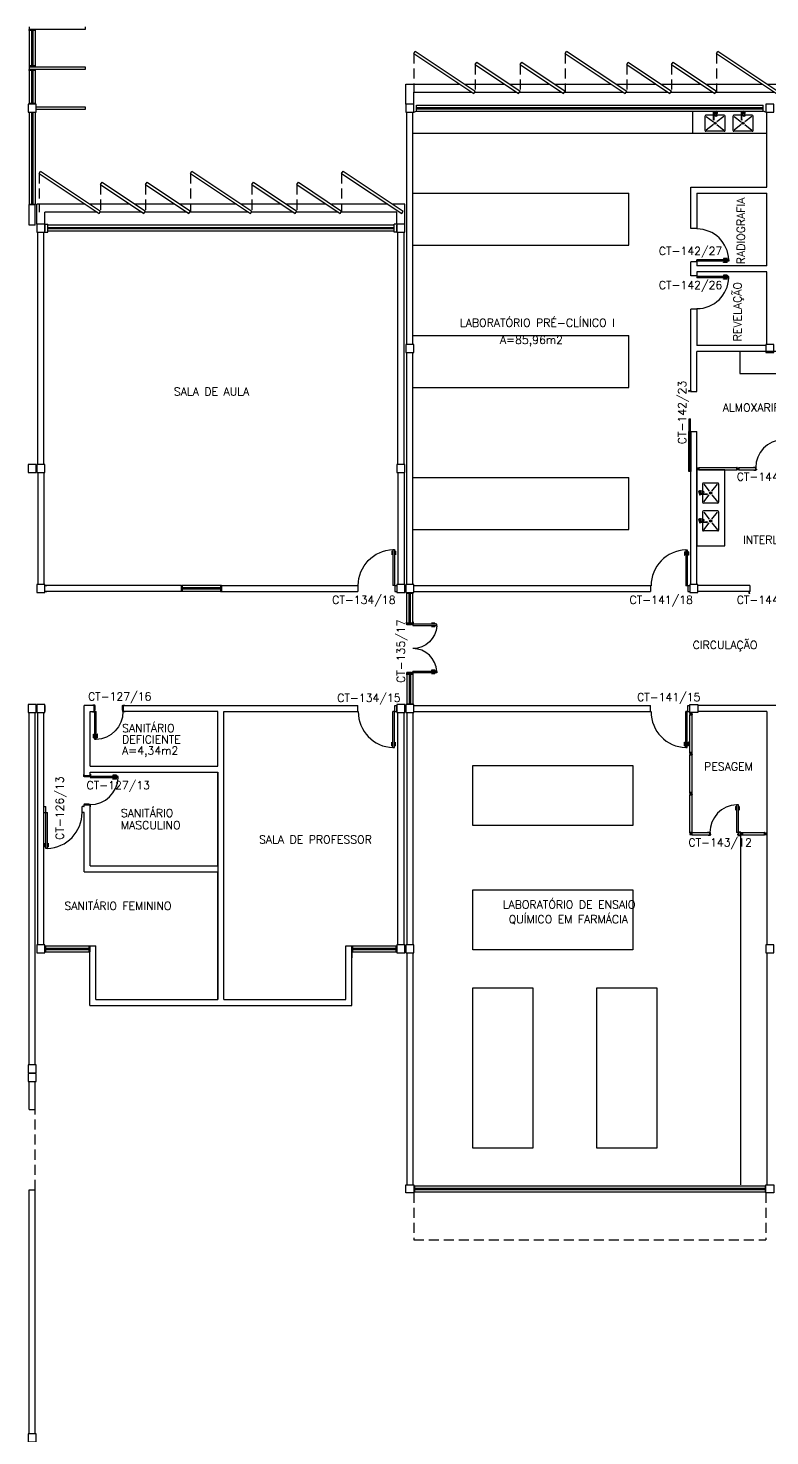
# Model space of a CAD drawing. Header units: millimetres. Extents: x 2069 to 2250, y 1124 to 1284.
# Drawn here: x 2199.87 to 2218.41, y 1218.35 to 1253.52 of the extents above; entities that cross this region are included whole.
import ezdxf

# ---------------------------------------------------------------- set-up
doc = ezdxf.new("R2010")
doc.units = ezdxf.units.MM
doc.linetypes.add('HIDDEN', pattern=[0.375, 0.25, -0.125])
for name, color, linetype in [('3', 3, 'Continuous'), ('ALV', 2, 'Continuous'), ('DIV', 2, 'Continuous'), ('DIV2', 2, 'Continuous'), ('ENDEREÇO', 2, 'Continuous'), ('JAN', 1, 'Continuous'), ('JANELA', 1, 'Continuous'), ('MACANETA', 1, 'Continuous'), ('MARCO', 2, 'Continuous'), ('PAVIMENTO', 1, 'Continuous'), ('PEÇAS', 1, 'Continuous'), ('PILARES', 3, 'Continuous'), ('PORTA', 2, 'Continuous'), ('PROJ', 1, 'HIDDEN'), ('TEXTO', 2, 'Continuous'), ('ÁREA', 2, 'Continuous')]:
    doc.layers.add(name, color=color, linetype=linetype)
doc.styles.add('UNB-100', font='simplex.shx', dxfattribs={"height": 0.2})
doc.styles.add('UNB1-100', font='simplex.shx', dxfattribs={"height": 0.2})

# ---------------------------------------------------------------- blocks, each defined once
blk = doc.blocks.new('PL')
for p, q in [((0.25, 0.25), (0.25, 0.45)), ((0.25, 0.45), (0.45, 0.45)), ((0.45, 0.45), (0.45, 0.25)), ((0.45, 0.25), (0.25, 0.25))]:
    blk.add_line(p, q)
blk = doc.blocks.new('DOOR60')
at = {"layer": 'MACANETA', "color": 1}
for p, q in [((-0.015, -0.465), (-0.01, -0.465)), ((-0.015, -0.555), (-0.015, -0.465)), ((-0.015, -0.555), (0.012, -0.555)), ((-0.01, -0.555), (-0.01, -0.465)), ((-0.01, -0.535), (0.012, -0.535)), ((0.012, -0.563), (0.012, -0.528)), ((0.012, -0.528), (0.015, -0.528)), ((0.012, -0.563), (0.015, -0.563)), ((0.053, -0.528), (0.05, -0.528)), ((0.053, -0.563), (0.05, -0.563)), ((0.053, -0.563), (0.053, -0.528)), ((0.075, -0.535), (0.053, -0.535)), ((0.08, -0.555), (0.053, -0.555)), ((0.08, -0.465), (0.075, -0.465)), ((0.075, -0.555), (0.075, -0.465)), ((0.08, -0.555), (0.08, -0.465))]:
    blk.add_line(p, q, dxfattribs=at)
at = {"layer": 'PORTA'}
for p, q in [((0.015, -0.6), (0.015, 0)), ((0.015, 0), (0.05, 0)), ((0.05, -0.6), (0.05, 0)), ((0.05, -0.6), (0.015, -0.6))]:
    blk.add_line(p, q, dxfattribs=at)
at = {"layer": 'PORTA', "color": 1}
blk.add_arc((0.02, 0), 0.6, 272.866, 0, dxfattribs=at)
blk = doc.blocks.new('BRISEB')
at = {"layer": 'ALV'}
for p, q in [((-0.047, 1.266), (-0.009, 1.324)), ((-0.047, 1.266), (1.452, 0.271)), ((-0.009, 1.324), (1.491, 0.329)), ((3.735, 1.266), (3.774, 1.324)), ((3.735, 1.266), (5.235, 0.271)), ((3.774, 1.324), (5.273, 0.329)), ((7.517, 1.266), (7.556, 1.324)), ((7.517, 1.266), (9.017, 0.271)), ((7.556, 1.324), (9.055, 0.329)), ((1.491, 0.99), (1.53, 1.048)), ((1.491, 0.99), (2.574, 0.271)), ((1.53, 1.048), (2.613, 0.329)), ((2.613, 0.99), (2.652, 1.048)), ((2.613, 0.99), (3.696, 0.271)), ((2.652, 1.048), (3.735, 0.329)), ((5.273, 0.99), (5.312, 1.048)), ((5.273, 0.99), (6.357, 0.271)), ((5.312, 1.048), (6.395, 0.329)), ((6.395, 0.99), (6.434, 1.048)), ((6.395, 0.99), (7.478, 0.271)), ((6.434, 1.048), (7.517, 0.329)), ((1.452, 0.271), (1.491, 0.329)), ((2.574, 0.271), (2.613, 0.329)), ((3.696, 0.271), (3.735, 0.329)), ((5.235, 0.271), (5.273, 0.329)), ((6.357, 0.271), (6.395, 0.329)), ((7.478, 0.271), (7.517, 0.329)), ((9.017, 0.271), (9.055, 0.329))]:
    blk.add_line(p, q, dxfattribs=at)
at = {"layer": 'PAVIMENTO'}
for p, q in [((1.107, 0.5), (-0.1, 0.5)), ((-0.1, 0), (-0.1, 0.5)), ((2.229, 0.5), (1.234, 0.5)), ((3.351, 0.5), (2.356, 0.5)), ((4.889, 0.5), (3.477, 0.5)), ((6.011, 0.5), (5.016, 0.5)), ((7.133, 0.5), (6.138, 0.5)), ((8.671, 0.5), (7.26, 0.5)), ((9.1, 0.5), (8.798, 0.5)), ((9.1, 0), (9.1, 0.5)), ((1.408, 0.3), (0.1, 0.3)), ((0.1, 0), (0.1, 0.3)), ((2.53, 0.3), (1.472, 0.3)), ((3.652, 0.3), (2.594, 0.3)), ((5.191, 0.3), (3.716, 0.3)), ((6.313, 0.3), (5.254, 0.3)), ((7.435, 0.3), (6.376, 0.3)), ((8.9, 0.3), (7.498, 0.3)), ((8.9, 0), (8.9, 0.3))]:
    blk.add_line(p, q, dxfattribs=at)
at = {"layer": 'PROJ', "linetype": 'HIDDEN'}
for p, q in [((-0.047, 1.266), (-0.047, 0.3)), ((3.735, 1.266), (3.735, 0.3)), ((7.517, 1.266), (7.517, 0.3)), ((1.491, 0.99), (1.491, 0.3)), ((2.613, 0.99), (2.613, 0.3)), ((5.273, 0.99), (5.273, 0.3)), ((6.395, 0.99), (6.395, 0.3))]:
    blk.add_line(p, q, dxfattribs=at)
blk = doc.blocks.new('DOOR90')
at = {"layer": 'MACANETA'}
for p, q in [((-0.015, -0.755), (-0.01, -0.755)), ((-0.015, -0.845), (-0.015, -0.755)), ((-0.015, -0.845), (0.012, -0.845)), ((-0.01, -0.845), (-0.01, -0.755)), ((-0.01, -0.825), (0.012, -0.825)), ((0.012, -0.853), (0.012, -0.818)), ((0.012, -0.818), (0.015, -0.818)), ((0.012, -0.853), (0.015, -0.853)), ((0.053, -0.818), (0.05, -0.818)), ((0.053, -0.853), (0.05, -0.853)), ((0.053, -0.853), (0.053, -0.818)), ((0.075, -0.825), (0.053, -0.825)), ((0.08, -0.845), (0.053, -0.845)), ((0.08, -0.755), (0.075, -0.755)), ((0.075, -0.845), (0.075, -0.755)), ((0.08, -0.845), (0.08, -0.755))]:
    blk.add_line(p, q, dxfattribs=at)
at = {"layer": 'PORTA'}
for p, q in [((0.015, -0.89), (0.015, 0.01)), ((0.015, 0.01), (0.05, 0.01)), ((0.05, -0.89), (0.05, 0.01)), ((0.05, -0.89), (0.015, -0.89))]:
    blk.add_line(p, q, dxfattribs=at)
at = {"layer": 'PORTA', "color": 1}
blk.add_arc((0.02, 0.01), 0.9, 271.9102, 0, dxfattribs=at)
blk = doc.blocks.new('DOOR-90')
at = {"color": 1}
blk.add_arc((-0.02, 0), 0.9, 180, 268.0898, dxfattribs=at)
at = {"layer": 'MACANETA', "color": 1}
for p, q in [((-0.08, -0.855), (-0.08, -0.765)), ((-0.08, -0.765), (-0.075, -0.765)), ((-0.08, -0.855), (-0.053, -0.855)), ((-0.075, -0.855), (-0.075, -0.765)), ((-0.075, -0.835), (-0.053, -0.835)), ((-0.053, -0.828), (-0.05, -0.828)), ((-0.053, -0.863), (-0.053, -0.828)), ((-0.053, -0.863), (-0.05, -0.863)), ((-0.012, -0.828), (-0.015, -0.828)), ((-0.012, -0.863), (-0.015, -0.863)), ((-0.012, -0.863), (-0.012, -0.828)), ((0.01, -0.835), (-0.012, -0.835)), ((0.015, -0.855), (-0.012, -0.855)), ((0.01, -0.855), (0.01, -0.765)), ((0.015, -0.765), (0.01, -0.765)), ((0.015, -0.855), (0.015, -0.765))]:
    blk.add_line(p, q, dxfattribs=at)
at = {"layer": 'PORTA'}
for p, q in [((-0.05, -0.9), (-0.05, 0)), ((-0.015, 0), (-0.05, 0)), ((-0.015, -0.9), (-0.015, 0)), ((-0.05, -0.9), (-0.015, -0.9))]:
    blk.add_line(p, q, dxfattribs=at)
blk = doc.blocks.new('PC')
at = {"layer": 'PORTA', "color": 2}
for p, q in [((-0.2, 0.02), (-0.15, 0.02)), ((-0.2, 0), (-0.2, 0.02)), ((-0.2, 0), (-0.195, 0)), ((-0.195, 0), (-0.195, 0.015)), ((-0.195, 0.015), (-0.155, 0.015)), ((-0.155, 0), (-0.155, 0.015)), ((-0.155, 0), (-0.15, 0)), ((-0.15, 0.02), (-0.15, 0))]:
    blk.add_line(p, q, dxfattribs=at)
at = {"layer": 'PORTA', "color": 3}
for p, q in [((-0.19, -1.683), (-0.19, -0.683)), ((-0.19, -0.683), (-0.16, -0.683)), ((-0.16, -1.683), (-0.16, -0.683)), ((-0.19, -1.683), (-0.16, -1.683))]:
    blk.add_line(p, q, dxfattribs=at)
at = {"layer": 'PORTA', "color": 1}
for p, q in [((-0.195, -1), (-0.2, -1)), ((-0.2, -2.005), (-0.2, -1)), ((-0.195, -2), (-0.195, -1)), ((-0.15, -1), (-0.155, -1)), ((-0.155, -2), (-0.155, -1)), ((-0.15, -1), (-0.15, -2.005)), ((-0.15, -2.005), (-0.2, -2.005)), ((-0.155, -2), (-0.195, -2))]:
    blk.add_line(p, q, dxfattribs=at)
blk = doc.blocks.new('BRISE')
at = {"layer": 'ALV'}
for p, q in [((0.1, 1.266), (0.138, 1.324)), ((0.1, 1.266), (1.6, 0.271)), ((0.138, 1.324), (1.638, 0.329)), ((3.882, 1.266), (3.921, 1.324)), ((3.882, 1.266), (5.382, 0.271)), ((3.921, 1.324), (5.421, 0.329)), ((7.664, 1.266), (7.703, 1.324)), ((7.664, 1.266), (9.164, 0.271)), ((7.703, 1.324), (9.203, 0.329)), ((11.446, 1.266), (11.485, 1.324)), ((11.446, 1.266), (12.946, 0.271)), ((11.485, 1.324), (12.985, 0.329)), ((15.228, 1.266), (15.267, 1.324)), ((15.228, 1.266), (16.728, 0.271)), ((15.267, 1.324), (16.767, 0.329)), ((1.638, 0.99), (1.677, 1.048)), ((1.638, 0.99), (2.721, 0.271)), ((1.677, 1.048), (2.76, 0.329)), ((2.76, 0.99), (2.799, 1.048)), ((2.76, 0.99), (3.843, 0.271)), ((2.799, 1.048), (3.882, 0.329)), ((5.421, 0.99), (5.459, 1.048)), ((5.421, 0.99), (6.504, 0.271)), ((5.459, 1.048), (6.542, 0.329)), ((6.542, 0.99), (6.581, 1.048)), ((6.542, 0.99), (7.626, 0.271)), ((6.581, 1.048), (7.664, 0.329)), ((9.203, 0.99), (9.241, 1.048)), ((9.203, 0.99), (10.286, 0.271)), ((9.241, 1.048), (10.324, 0.329)), ((10.324, 0.99), (10.363, 1.048)), ((10.324, 0.99), (11.408, 0.271)), ((10.363, 1.048), (11.446, 0.329)), ((12.985, 0.99), (13.023, 1.048)), ((12.985, 0.99), (14.068, 0.271)), ((13.023, 1.048), (14.106, 0.329)), ((14.106, 0.99), (14.145, 1.048)), ((14.106, 0.99), (15.19, 0.271)), ((14.145, 1.048), (15.228, 0.329)), ((16.767, 0.99), (16.805, 1.048)), ((16.767, 0.99), (17.85, 0.271)), ((16.805, 1.048), (17.888, 0.329)), ((1.6, 0.271), (1.638, 0.329)), ((2.721, 0.271), (2.76, 0.329)), ((3.843, 0.271), (3.882, 0.329)), ((5.382, 0.271), (5.421, 0.329)), ((6.504, 0.271), (6.542, 0.329)), ((7.626, 0.271), (7.664, 0.329)), ((9.164, 0.271), (9.203, 0.329)), ((10.286, 0.271), (10.324, 0.329)), ((11.408, 0.271), (11.446, 0.329)), ((12.946, 0.271), (12.985, 0.329)), ((14.068, 0.271), (14.106, 0.329)), ((15.19, 0.271), (15.228, 0.329)), ((16.728, 0.271), (16.767, 0.329)), ((17.85, 0.271), (17.888, 0.329)), ((17.869, 0.3), (17.9, 0.3))]:
    blk.add_line(p, q, dxfattribs=at)
at = {"layer": 'ALV', "color": 1}
for p, q in [((-0.1, 0), (-0.1, 0.5)), ((-0.1, 0.5), (1.254, 0.5)), ((1.381, 0.5), (2.376, 0.5)), ((2.503, 0.5), (3.498, 0.5)), ((3.625, 0.5), (5.037, 0.5)), ((5.163, 0.5), (6.158, 0.5)), ((6.285, 0.5), (7.28, 0.5)), ((7.407, 0.5), (8.819, 0.5)), ((8.945, 0.5), (9.94, 0.5)), ((10.067, 0.5), (11.062, 0.5)), ((11.189, 0.5), (12.601, 0.5)), ((12.727, 0.5), (13.722, 0.5)), ((13.849, 0.5), (14.844, 0.5)), ((14.971, 0.5), (16.383, 0.5)), ((16.509, 0.5), (17.504, 0.5)), ((17.631, 0.5), (18.1, 0.5)), ((18.1, 0.5), (18.1, 0)), ((0.1, 0), (0.1, 0.3)), ((0.1, 0.3), (1.556, 0.3)), ((1.619, 0.3), (2.678, 0.3)), ((2.741, 0.3), (3.799, 0.3)), ((3.863, 0.3), (5.338, 0.3)), ((5.401, 0.3), (6.46, 0.3)), ((6.523, 0.3), (7.582, 0.3)), ((7.645, 0.3), (9.12, 0.3)), ((9.183, 0.3), (10.242, 0.3)), ((10.305, 0.3), (11.364, 0.3)), ((11.427, 0.3), (12.902, 0.3)), ((12.965, 0.3), (14.024, 0.3)), ((14.087, 0.3), (15.146, 0.3)), ((15.209, 0.3), (16.684, 0.3)), ((16.747, 0.3), (17.806, 0.3)), ((17.9, 0.3), (17.9, 0))]:
    blk.add_line(p, q, dxfattribs=at)
at = {"layer": 'PROJ', "linetype": 'HIDDEN'}
for p, q in [((0.1, 1.266), (0.1, 0.3)), ((3.882, 1.266), (3.882, 0.3)), ((7.664, 1.266), (7.664, 0.3)), ((11.446, 1.266), (11.446, 0.3)), ((15.228, 1.266), (15.228, 0.3)), ((1.638, 0.99), (1.638, 0.3)), ((2.76, 0.99), (2.76, 0.3)), ((5.421, 0.99), (5.421, 0.3)), ((6.542, 0.99), (6.542, 0.3)), ((9.203, 0.99), (9.203, 0.3)), ((10.324, 0.99), (10.324, 0.3)), ((12.985, 0.99), (12.985, 0.3)), ((14.106, 0.99), (14.106, 0.3)), ((16.767, 0.99), (16.767, 0.3))]:
    blk.add_line(p, q, dxfattribs=at)
blk = doc.blocks.new('DOOR-80')
at = {"layer": 'MACANETA', "color": 1}
for p, q in [((-0.08, -0.755), (-0.08, -0.665)), ((-0.08, -0.665), (-0.075, -0.665)), ((-0.075, -0.755), (-0.075, -0.665)), ((0.01, -0.755), (0.01, -0.665)), ((0.015, -0.665), (0.01, -0.665)), ((0.015, -0.755), (0.015, -0.665)), ((-0.08, -0.755), (-0.053, -0.755)), ((-0.075, -0.735), (-0.053, -0.735)), ((-0.053, -0.728), (-0.05, -0.728)), ((-0.053, -0.763), (-0.053, -0.728)), ((-0.053, -0.763), (-0.05, -0.763)), ((-0.012, -0.728), (-0.015, -0.728)), ((-0.012, -0.763), (-0.015, -0.763)), ((-0.012, -0.763), (-0.012, -0.728)), ((0.01, -0.735), (-0.012, -0.735)), ((0.015, -0.755), (-0.012, -0.755))]:
    blk.add_line(p, q, dxfattribs=at)
at = {"layer": 'PORTA'}
for p, q in [((-0.05, -0.8), (-0.05, 0)), ((-0.015, 0), (-0.05, 0)), ((-0.015, -0.8), (-0.015, 0)), ((-0.05, -0.8), (-0.015, -0.8))]:
    blk.add_line(p, q, dxfattribs=at)
at = {"layer": 'PORTA', "color": 1}
blk.add_arc((-0.02, 0), 0.8, 180, 267.8509, dxfattribs=at)
blk = doc.blocks.new('DOOR80')
at = {"layer": 'MACANETA', "color": 1}
for p, q in [((-0.015, -0.665), (-0.01, -0.665)), ((-0.015, -0.755), (-0.015, -0.665)), ((-0.01, -0.755), (-0.01, -0.665)), ((0.08, -0.665), (0.075, -0.665)), ((0.075, -0.755), (0.075, -0.665)), ((0.08, -0.755), (0.08, -0.665)), ((-0.015, -0.755), (0.012, -0.755)), ((-0.01, -0.735), (0.012, -0.735)), ((0.012, -0.763), (0.012, -0.728)), ((0.012, -0.728), (0.015, -0.728)), ((0.012, -0.763), (0.015, -0.763)), ((0.053, -0.728), (0.05, -0.728)), ((0.053, -0.763), (0.05, -0.763)), ((0.053, -0.763), (0.053, -0.728)), ((0.075, -0.735), (0.053, -0.735)), ((0.08, -0.755), (0.053, -0.755))]:
    blk.add_line(p, q, dxfattribs=at)
at = {"layer": 'PORTA'}
for p, q in [((0.015, -0.8), (0.015, 0)), ((0.015, 0), (0.05, 0)), ((0.05, -0.8), (0.05, 0)), ((0.05, -0.8), (0.015, -0.8))]:
    blk.add_line(p, q, dxfattribs=at)
at = {"layer": 'PORTA', "color": 1}
blk.add_arc((0.02, 0), 0.8, 272.1491, 0, dxfattribs=at)
blk = doc.blocks.new('DOOR-70')
at = {"layer": 'MACANETA', "color": 1}
for p, q in [((-0.08, -0.655), (-0.08, -0.565)), ((-0.08, -0.565), (-0.075, -0.565)), ((-0.08, -0.655), (-0.053, -0.655)), ((-0.075, -0.655), (-0.075, -0.565)), ((-0.075, -0.635), (-0.053, -0.635)), ((-0.053, -0.628), (-0.05, -0.628)), ((-0.053, -0.663), (-0.053, -0.628)), ((-0.053, -0.663), (-0.05, -0.663)), ((-0.012, -0.628), (-0.015, -0.628)), ((-0.012, -0.663), (-0.015, -0.663)), ((-0.012, -0.663), (-0.012, -0.628)), ((0.01, -0.635), (-0.012, -0.635)), ((0.015, -0.655), (-0.012, -0.655)), ((0.01, -0.655), (0.01, -0.565)), ((0.015, -0.565), (0.01, -0.565)), ((0.015, -0.655), (0.015, -0.565))]:
    blk.add_line(p, q, dxfattribs=at)
at = {"layer": 'PORTA'}
for p, q in [((-0.05, -0.7), (-0.05, 0)), ((-0.015, 0), (-0.05, 0)), ((-0.015, -0.7), (-0.015, 0)), ((-0.05, -0.7), (-0.015, -0.7))]:
    blk.add_line(p, q, dxfattribs=at)
at = {"layer": 'PORTA', "color": 1}
blk.add_arc((-0.02, 0), 0.7, 180, 267.5437, dxfattribs=at)
blk = doc.blocks.new('INOXA1-P')
for p, q in [((0.043, 0.008), (0.043, -0.022)), ((0.062, 0.04), (0.071, 0.04)), ((0.131, 0.048), (0.076, 0.043)), ((0.131, -0.002), (0.076, 0.003)), ((0.12, 0.23), (0.12, 0.047)), ((0.22, 0.25), (0.14, 0.25)), ((0.15, 0.22), (0.287, 0.043)), ((0.5, 0.25), (0.22, 0.25)), ((0.353, 0.043), (0.49, 0.22)), ((0.52, 0.23), (0.52, -0.23)), ((0.22, -0.027), (0.054, -0.027)), ((0.22, -0.037), (0.054, -0.037)), ((0.063, -0.003), (0.063, -0.021)), ((0.12, -0.001), (0.12, -0.027)), ((0.12, -0.037), (0.12, -0.23)), ((0.22, -0.25), (0.14, -0.25)), ((0.15, -0.22), (0.287, -0.043)), ((0.231, -0.027), (0.22, -0.027)), ((0.231, -0.037), (0.22, -0.037)), ((0.5, -0.25), (0.22, -0.25)), ((0.353, -0.043), (0.49, -0.22))]:
    blk.add_line(p, q)
blk.add_lwpolyline([(0.076, 0.003), (0.072, 0.004), (0.069, 0.009), (0.067, 0.015), (0.066, 0.023), (0.067, 0.031), (0.069, 0.037), (0.072, 0.042), (0.076, 0.043)])
blk.add_lwpolyline([(0.131, 0.048), (0.137, 0.046), (0.143, 0.041), (0.147, 0.033), (0.148, 0.023), (0.147, 0.013), (0.143, 0.006), (0.137, 0), (0.131, -0.002), (0.125, 0), (0.119, 0.006), (0.115, 0.013), (0.114, 0.023), (0.115, 0.033), (0.119, 0.041), (0.125, 0.046)], close=True)
for radius in [0.0266, 0.0163]:
    blk.add_circle((0.32, 0), radius)
for centre, radius, start, end in [((0.054, 0.023), 0.0349, 36.1705, 252.2568), ((0.054, 0.023), 0.0189, 62.7367, 235.7375), ((0.073, -0.003), 0.01, 102.8285, 180), ((0.054, 0.023), 0.0349, 285.5373, 323.9987), ((0.14, 0.23), 0.02, 90, 180), ((0.5, 0.23), 0.02, 360, 90), ((0.054, -0.032), 0.0145, 20.161, 339.839), ((0.054, -0.032), 0.005, 90.0037, 269.9963), ((0.14, -0.23), 0.02, 180, 270), ((0.231, -0.032), 0.00738, 222.6559, 137.3441), ((0.231, -0.032), 0.005, 269.9935, 90.0065), ((0.5, -0.23), 0.02, 270, 360)]:
    blk.add_arc(centre, radius, start, end)
blk = doc.blocks.new('DIV10')
for p, q in [((-0.0051, 0), (0.0051, 0)), ((0, -0.0051), (0, 0.0051)), ((0.0285, 0.0285), (0.9715, 0.0285)), ((0.0285, -0.0285), (0.0285, 0.0285)), ((0.9715, -0.0285), (0.9715, 0.0285)), ((0.9949, 0), (1.0051, 0)), ((1, -0.0051), (1, 0.0051)), ((0.0285, -0.0285), (0.9715, -0.0285))]:
    blk.add_line(p, q)
blk = doc.blocks.new('MTT')
for p, q in [((-0.029, 0.018), (-0.029, 0.029)), ((-0.019, 0.029), (-0.029, 0.029)), ((-0.024, 0.018), (-0.029, 0.018)), ((-0.024, 0.018), (-0.024, -0.019)), ((-0.019, 0.024), (-0.019, 0.029)), ((-0.019, 0.024), (0.018, 0.024)), ((-0.005, 0), (0.005, 0)), ((0, -0.005), (0, 0.005)), ((0.018, 0.024), (0.018, 0.029)), ((0.018, 0.029), (0.029, 0.029)), ((0.024, 0.018), (0.029, 0.018)), ((0.024, 0.018), (0.024, -0.019)), ((0.029, 0.018), (0.029, 0.029)), ((-0.029, -0.019), (-0.024, -0.019)), ((-0.029, -0.019), (-0.029, -0.029)), ((-0.019, -0.029), (-0.029, -0.029)), ((0.018, -0.024), (-0.019, -0.024)), ((-0.019, -0.024), (-0.019, -0.029)), ((0.018, -0.024), (0.018, -0.029)), ((0.018, -0.029), (0.029, -0.029)), ((0.029, -0.019), (0.024, -0.019)), ((0.029, -0.019), (0.029, -0.029))]:
    blk.add_line(p, q)
blk = doc.blocks.new('DOOR70')
at = {"layer": 'MACANETA', "color": 1}
for p, q in [((-0.015, -0.565), (-0.01, -0.565)), ((-0.015, -0.655), (-0.015, -0.565)), ((-0.015, -0.655), (0.012, -0.655)), ((-0.01, -0.655), (-0.01, -0.565)), ((-0.01, -0.635), (0.012, -0.635)), ((0.012, -0.663), (0.012, -0.628)), ((0.012, -0.628), (0.015, -0.628)), ((0.012, -0.663), (0.015, -0.663)), ((0.053, -0.628), (0.05, -0.628)), ((0.053, -0.663), (0.05, -0.663)), ((0.053, -0.663), (0.053, -0.628)), ((0.075, -0.635), (0.053, -0.635)), ((0.08, -0.655), (0.053, -0.655)), ((0.08, -0.565), (0.075, -0.565)), ((0.075, -0.655), (0.075, -0.565)), ((0.08, -0.655), (0.08, -0.565))]:
    blk.add_line(p, q, dxfattribs=at)
at = {"layer": 'PORTA'}
for p, q in [((0.015, -0.7), (0.015, 0)), ((0.015, 0), (0.05, 0)), ((0.05, -0.7), (0.05, 0)), ((0.05, -0.7), (0.015, -0.7))]:
    blk.add_line(p, q, dxfattribs=at)
at = {"layer": 'PORTA', "color": 1}
blk.add_arc((0.02, 0), 0.7, 272.4563, 0, dxfattribs=at)

msp = doc.modelspace()

# ---------------------------------------------------------------- linework, layer by layer
at = {"layer": '3'}
for p, q in [((2201.53801, 1236.60812), (2201.48801, 1236.60812)), ((2201.48801, 1236.60812), (2201.48801, 1236.59812)), ((2201.52301, 1236.59812), (2201.53801, 1236.59812)), ((2201.53801, 1236.59812), (2201.53801, 1236.60812)), ((2201.54801, 1236.59812), (2201.53801, 1236.59812)), ((2201.54801, 1236.48312), (2201.54801, 1236.59812)), ((2202.22801, 1236.48312), (2202.22801, 1236.59812)), ((2202.22801, 1236.59812), (2202.23801, 1236.59812)), ((2202.23801, 1236.59812), (2202.23801, 1236.60812)), ((2202.23801, 1236.60812), (2202.28801, 1236.60812)), ((2202.25301, 1236.59812), (2202.23801, 1236.59812)), ((2202.28801, 1236.60812), (2202.28801, 1236.59812)), ((2201.47801, 1236.44812), (2201.47801, 1236.43812)), ((2201.47801, 1236.43812), (2201.52801, 1236.43812)), ((2201.52301, 1236.44812), (2201.52801, 1236.44812)), ((2201.52801, 1236.43812), (2201.52801, 1236.44812)), ((2201.52801, 1236.44812), (2201.53801, 1236.44812)), ((2201.53801, 1236.44812), (2201.53801, 1236.48312)), ((2201.53801, 1236.48312), (2201.54801, 1236.48312)), ((2202.23801, 1236.48312), (2202.22801, 1236.48312)), ((2202.23801, 1236.44812), (2202.23801, 1236.48312)), ((2202.24801, 1236.44812), (2202.23801, 1236.44812)), ((2202.24801, 1236.43812), (2202.24801, 1236.44812)), ((2202.25301, 1236.44812), (2202.24801, 1236.44812)), ((2202.29801, 1236.43812), (2202.24801, 1236.43812)), ((2202.29801, 1236.44812), (2202.29801, 1236.43812)), ((2201.26301, 1234.82812), (2201.26301, 1234.87812)), ((2201.26301, 1234.87812), (2201.27301, 1234.87812)), ((2201.27301, 1234.82812), (2201.26301, 1234.82812)), ((2201.27301, 1234.84312), (2201.27301, 1234.82812)), ((2201.27301, 1234.81812), (2201.27301, 1234.82812)), ((2201.42301, 1234.82812), (2201.38801, 1234.82812)), ((2201.38801, 1234.82812), (2201.38801, 1234.81812)), ((2201.42301, 1234.88812), (2201.43301, 1234.88812)), ((2201.42301, 1234.84312), (2201.42301, 1234.83812)), ((2201.43301, 1234.83812), (2201.42301, 1234.83812)), ((2201.42301, 1234.83812), (2201.42301, 1234.82812)), ((2201.43301, 1234.88812), (2201.43301, 1234.83812)), ((2201.38801, 1234.81812), (2201.27301, 1234.81812)), ((2201.27301, 1234.12812), (2201.26301, 1234.12812)), ((2201.26301, 1234.12812), (2201.26301, 1234.07812)), ((2201.38801, 1234.13812), (2201.27301, 1234.13812)), ((2201.27301, 1234.13812), (2201.27301, 1234.12812)), ((2201.27301, 1234.11312), (2201.27301, 1234.12812)), ((2201.38801, 1234.12812), (2201.38801, 1234.13812)), ((2201.42301, 1234.12812), (2201.38801, 1234.12812)), ((2201.42301, 1234.11812), (2201.42301, 1234.12812)), ((2201.43301, 1234.11812), (2201.42301, 1234.11812)), ((2201.42301, 1234.11312), (2201.42301, 1234.11812)), ((2201.43301, 1234.06812), (2201.43301, 1234.11812)), ((2201.26301, 1234.07812), (2201.27301, 1234.07812)), ((2201.42301, 1234.06812), (2201.43301, 1234.06812))]:
    msp.add_line(p, q, dxfattribs=at)
at = {"layer": 'ALV'}
for p, q in [((2199.89825, 1253.55812), (2199.89825, 1253.48812)), ((2200.04825, 1253.48812), (2199.89825, 1253.48812)), ((2201.29825, 1253.48812), (2199.89825, 1253.48812)), ((2201.29825, 1253.55812), (2201.29825, 1253.48812)), ((2199.89825, 1252.55812), (2200.04825, 1252.55812)), ((2199.89825, 1252.55812), (2201.29825, 1252.55812)), ((2199.89825, 1252.55812), (2199.89825, 1252.48812)), ((2200.04825, 1252.48812), (2199.89825, 1252.48812)), ((2201.29825, 1252.48812), (2199.89825, 1252.48812)), ((2201.29825, 1252.55812), (2201.29825, 1252.48812)), ((2200.07325, 1251.48812), (2200.07325, 1251.55812)), ((2200.07325, 1251.55812), (2201.29825, 1251.55812)), ((2201.29825, 1251.48812), (2200.07325, 1251.48812)), ((2201.29825, 1251.55812), (2201.29825, 1251.48812)), ((2209.33825, 1245.62312), (2209.33825, 1251.42312)), ((2209.48825, 1245.62312), (2209.48825, 1251.42312)), ((2209.51301, 1251.44812), (2209.51301, 1251.59812)), ((2218.31301, 1251.59812), (2218.31301, 1251.44812)), ((2218.33825, 1249.54812), (2218.33825, 1251.42312)), ((2216.43825, 1248.51562), (2216.43825, 1249.54812)), ((2216.43825, 1249.54812), (2218.33825, 1249.54812)), ((2216.58825, 1249.39812), (2216.58825, 1248.51562)), ((2216.58825, 1249.39812), (2218.33825, 1249.39812)), ((2218.33825, 1247.58562), (2218.33825, 1249.39812)), ((2199.89825, 1248.60312), (2199.89825, 1249.11338)), ((2200.04825, 1249.11338), (2199.89825, 1249.11338)), ((2200.04825, 1248.60312), (2200.04825, 1249.11338)), ((2200.04825, 1248.60312), (2199.89825, 1248.60312)), ((2200.29301, 1248.59812), (2200.29301, 1248.44812)), ((2209.09301, 1248.44812), (2209.09301, 1248.59812)), ((2200.11825, 1242.62312), (2200.11825, 1248.42312)), ((2200.26825, 1242.62312), (2200.26825, 1248.42312)), ((2209.11825, 1242.62312), (2209.11825, 1248.42312)), ((2209.26825, 1242.62312), (2209.26825, 1248.42312)), ((2216.58825, 1248.51562), (2216.43825, 1248.51562)), ((2216.43825, 1247.33562), (2216.43825, 1247.68562)), ((2216.58825, 1247.68562), (2216.43825, 1247.68562)), ((2216.58825, 1247.68562), (2216.58825, 1247.58562)), ((2218.33825, 1247.58562), (2216.58825, 1247.58562)), ((2216.58825, 1247.33562), (2216.43825, 1247.33562)), ((2216.58825, 1247.43562), (2216.58825, 1247.33562)), ((2218.33825, 1247.43562), (2216.58825, 1247.43562)), ((2218.33825, 1245.62312), (2218.33825, 1247.43562)), ((2216.58825, 1246.50562), (2216.43825, 1246.50562)), ((2216.43825, 1244.44812), (2216.43825, 1246.50562)), ((2216.58825, 1246.50562), (2216.58825, 1245.59812)), ((2209.33825, 1239.62312), (2209.33825, 1245.42312)), ((2209.48825, 1239.62312), (2209.48825, 1245.42312)), ((2218.31301, 1245.59812), (2216.58825, 1245.59812)), ((2216.58825, 1244.44812), (2216.58825, 1245.44812)), ((2218.31301, 1245.44812), (2216.58825, 1245.44812)), ((2216.43825, 1244.44812), (2216.58825, 1244.44812)), ((2216.43825, 1239.62312), (2216.43825, 1243.44812)), ((2216.43825, 1243.44812), (2216.58825, 1243.44812)), ((2216.58825, 1239.62312), (2216.58825, 1243.44812)), ((2200.11825, 1242.42312), (2200.11825, 1239.62312)), ((2200.26825, 1242.42312), (2200.26825, 1239.62312)), ((2209.11825, 1242.42312), (2209.11825, 1239.62312)), ((2209.26825, 1242.42312), (2209.26825, 1239.62312)), ((2203.70301, 1239.59812), (2200.29301, 1239.59812)), ((2200.29301, 1239.44812), (2200.29301, 1239.59812)), ((2200.29301, 1239.59812), (2200.34301, 1239.59812)), ((2203.70301, 1239.44812), (2200.29301, 1239.44812)), ((2200.29301, 1239.44812), (2200.34301, 1239.44812)), ((2203.70301, 1239.44812), (2203.70301, 1239.59812)), ((2204.70301, 1239.59812), (2204.70301, 1239.44812)), ((2204.70301, 1239.59812), (2208.11301, 1239.59812)), ((2204.70301, 1239.44812), (2208.11301, 1239.44812)), ((2208.11301, 1239.59812), (2208.11301, 1239.44812)), ((2209.04301, 1239.59812), (2209.04301, 1239.44812)), ((2209.04301, 1239.59812), (2209.09301, 1239.59812)), ((2209.04301, 1239.44812), (2209.09301, 1239.44812)), ((2209.51301, 1239.59812), (2215.43325, 1239.59812)), ((2209.51301, 1239.44812), (2215.43325, 1239.44812)), ((2216.36325, 1239.59812), (2216.41325, 1239.59812)), ((2216.36325, 1239.44812), (2216.41325, 1239.44812)), ((2217.91325, 1239.59812), (2216.61325, 1239.59812)), ((2217.91325, 1239.44812), (2216.61325, 1239.44812)), ((2217.91325, 1239.59812), (2217.91325, 1239.44812)), ((2209.48801, 1238.64312), (2209.33801, 1238.64312)), ((2209.33801, 1238.64312), (2209.48801, 1238.64312)), ((2209.48801, 1237.40311), (2209.33801, 1237.40311)), ((2209.33801, 1237.40311), (2209.48801, 1237.40311)), ((2200.29301, 1236.59812), (2200.29301, 1236.44812)), ((2201.52301, 1236.44812), (2201.52301, 1236.59812)), ((2202.25301, 1236.59812), (2208.11301, 1236.59812)), ((2202.25301, 1236.44812), (2202.25301, 1236.59812)), ((2208.11301, 1236.44812), (2208.11301, 1236.59812)), ((2209.04301, 1236.59812), (2209.09301, 1236.59812)), ((2209.04301, 1236.44812), (2209.04301, 1236.59812)), ((2209.09301, 1236.44812), (2209.09301, 1236.59812)), ((2209.51301, 1236.59812), (2215.43325, 1236.59812)), ((2215.43325, 1236.44812), (2215.43325, 1236.59812)), ((2216.36325, 1236.59812), (2216.41325, 1236.59812)), ((2216.36325, 1236.44812), (2216.36325, 1236.59812)), ((2220.21325, 1236.59812), (2216.61325, 1236.59812)), ((2199.89825, 1227.62312), (2199.89825, 1236.42312)), ((2200.04825, 1227.62312), (2200.04825, 1236.42312)), ((2200.11825, 1230.62312), (2200.11825, 1236.42312)), ((2200.26825, 1230.62312), (2200.26825, 1236.42312)), ((2201.42301, 1236.44812), (2201.42301, 1236.44812)), ((2201.42301, 1236.44812), (2201.52301, 1236.44812)), ((2204.61825, 1236.44812), (2202.25301, 1236.44812)), ((2204.61825, 1235.08812), (2204.61825, 1236.44812)), ((2204.76825, 1236.44812), (2208.11301, 1236.44812)), ((2204.76825, 1229.25812), (2204.76825, 1236.44812)), ((2209.04301, 1236.44812), (2209.09301, 1236.44812)), ((2209.11825, 1230.62312), (2209.11825, 1236.42312)), ((2209.26825, 1230.62312), (2209.26825, 1236.42312)), ((2209.33825, 1236.42312), (2209.33825, 1230.62312)), ((2209.48825, 1236.42312), (2209.48825, 1230.62312)), ((2209.51301, 1236.44812), (2215.43325, 1236.44812)), ((2216.36325, 1236.44812), (2216.41325, 1236.44812)), ((2218.33825, 1236.44812), (2216.61325, 1236.44812)), ((2218.33825, 1236.44812), (2218.33825, 1230.62331)), ((2204.61825, 1232.59812), (2204.61825, 1234.93812)), ((2200.26825, 1234.07812), (2200.31825, 1234.07812)), ((2200.26825, 1233.92812), (2200.31825, 1233.92812)), ((2200.31825, 1233.92812), (2200.31825, 1234.07812)), ((2201.22301, 1233.92812), (2201.22301, 1234.07812)), ((2201.27301, 1234.07812), (2201.22301, 1234.07812)), ((2201.27301, 1233.92812), (2201.22301, 1233.92812)), ((2201.27301, 1232.44812), (2204.61825, 1232.44812)), ((2201.42301, 1232.59812), (2204.61825, 1232.59812)), ((2204.61825, 1229.25812), (2204.61825, 1232.44812)), ((2200.29313, 1230.44812), (2200.29313, 1230.59812)), ((2201.41813, 1230.59812), (2201.41813, 1230.44812)), ((2201.41825, 1229.10812), (2201.41825, 1230.44812)), ((2201.56825, 1229.25812), (2201.56825, 1230.59812)), ((2207.81825, 1229.25812), (2207.81825, 1230.59812)), ((2207.96813, 1230.44812), (2207.96813, 1230.29812)), ((2207.96825, 1229.10812), (2207.96825, 1230.59812)), ((2209.09313, 1230.59812), (2209.09313, 1230.44812)), ((2209.33825, 1230.42312), (2209.33825, 1224.62312)), ((2209.48825, 1230.42312), (2209.48825, 1224.62312)), ((2218.33825, 1230.42832), (2218.33825, 1224.62312)), ((2218.33825, 1230.42312), (2218.33825, 1224.62312)), ((2201.56825, 1229.25812), (2204.61825, 1229.25812)), ((2204.76825, 1229.25812), (2207.81825, 1229.25812)), ((2201.41825, 1229.10812), (2207.96825, 1229.10812)), ((2199.89825, 1226.50312), (2199.89825, 1227.20312)), ((2200.04825, 1226.50312), (2200.04825, 1227.20312)), ((2199.89825, 1226.50312), (2200.04825, 1226.50312)), ((2199.89825, 1218.40312), (2199.89825, 1224.50312)), ((2199.89825, 1224.50312), (2200.04825, 1224.50312)), ((2199.89825, 1224.50312), (2200.04825, 1224.50312)), ((2200.04825, 1218.40312), (2200.04825, 1224.50312)), ((2209.51301, 1224.59812), (2209.51301, 1224.44812)), ((2218.31301, 1224.44812), (2218.31301, 1224.59812)), ((2218.31301, 1224.44812), (2218.31301, 1224.44812))]:
    msp.add_line(p, q, dxfattribs=at)
at = {"layer": 'ALV', "color": 3}
for p, q in [((2215.43325, 1239.59812), (2215.43325, 1239.44812)), ((2216.36325, 1239.59812), (2216.36325, 1239.44812))]:
    msp.add_line(p, q, dxfattribs=at)
at = {"layer": 'DIV'}
for p, q in [((2201.27301, 1234.84312), (2201.27301, 1236.59812)), ((2201.52301, 1236.59812), (2201.27301, 1236.59812)), ((2201.42301, 1235.08812), (2201.42301, 1236.44812)), ((2201.42301, 1234.84312), (2201.27301, 1234.84312)), ((2201.42301, 1235.08812), (2204.61825, 1235.08812)), ((2201.42301, 1234.84312), (2201.42301, 1234.93812)), ((2201.42301, 1234.93812), (2204.61825, 1234.93812)), ((2204.61825, 1234.93812), (2204.61825, 1229.25812)), ((2201.27301, 1234.07812), (2201.27301, 1234.11312)), ((2201.42301, 1234.11312), (2201.27301, 1234.11312)), ((2201.27301, 1232.44812), (2201.27301, 1233.92812)), ((2201.42301, 1232.59812), (2201.42301, 1234.11312)), ((2203.77788, 1232.59812), (2204.61825, 1232.59812))]:
    msp.add_line(p, q, dxfattribs=at)
at = {"layer": 'DIV2'}
for p, q in [((2217.61165, 1242.51412), (2217.62185, 1242.51412)), ((2217.61675, 1242.50902), (2217.61675, 1242.51922)), ((2217.64525, 1242.54262), (2218.05134, 1242.54262)), ((2217.64525, 1242.48562), (2217.64525, 1242.54262)), ((2217.64525, 1242.48562), (2218.05134, 1242.48562)), ((2218.00634, 1242.55262), (2218.05634, 1242.55262)), ((2218.00634, 1242.54262), (2218.00634, 1242.55262)), ((2218.01634, 1242.47562), (2218.01634, 1242.48562)), ((2218.06634, 1242.47562), (2218.01634, 1242.47562)), ((2218.05134, 1242.54262), (2218.05634, 1242.54262)), ((2218.05134, 1242.54262), (2218.05134, 1242.48562)), ((2218.05134, 1242.48562), (2218.06634, 1242.48562)), ((2218.05634, 1242.55262), (2218.05634, 1242.54262)), ((2218.05634, 1242.54262), (2218.06634, 1242.54262)), ((2218.06634, 1242.54262), (2218.06634, 1242.50762)), ((2218.06634, 1242.50762), (2218.07634, 1242.50762)), ((2218.06634, 1242.48562), (2218.06634, 1242.47562)), ((2218.07634, 1242.48562), (2218.06634, 1242.48562)), ((2218.07634, 1242.50762), (2218.07634, 1242.48562)), ((2216.47025, 1233.42321), (2216.90325, 1233.42321)), ((2216.47025, 1233.36621), (2216.47025, 1233.42321)), ((2216.85825, 1233.43321), (2216.90825, 1233.43321)), ((2216.85825, 1233.42321), (2216.85825, 1233.43321)), ((2216.90325, 1233.42321), (2216.90825, 1233.42321)), ((2216.90325, 1233.42321), (2216.90325, 1233.36621)), ((2216.90825, 1233.43321), (2216.90825, 1233.42321)), ((2216.90825, 1233.42321), (2216.91825, 1233.42321)), ((2216.91825, 1233.42321), (2216.91825, 1233.38821)), ((2217.61825, 1233.42321), (2217.61825, 1233.38821)), ((2217.62825, 1233.42321), (2217.61825, 1233.42321)), ((2217.62825, 1233.43321), (2217.62825, 1233.42321)), ((2217.67825, 1233.43321), (2217.62825, 1233.43321)), ((2217.63325, 1233.42321), (2217.62825, 1233.42321)), ((2217.63325, 1233.42321), (2217.63325, 1233.36621)), ((2217.63325, 1233.42321), (2217.67825, 1233.42321)), ((2217.67825, 1233.42321), (2217.67825, 1233.43321)), ((2217.67825, 1233.42321), (2218.28125, 1233.42321)), ((2218.28125, 1233.36621), (2218.28125, 1233.42321)), ((2216.43665, 1233.39471), (2216.44685, 1233.39471)), ((2216.44175, 1233.38961), (2216.44175, 1233.39981)), ((2216.47025, 1233.36621), (2216.90325, 1233.36621)), ((2216.86825, 1233.35621), (2216.86825, 1233.36621)), ((2216.91825, 1233.35621), (2216.86825, 1233.35621)), ((2216.90325, 1233.36621), (2216.91825, 1233.36621)), ((2216.91825, 1233.38821), (2216.92825, 1233.38821)), ((2216.91825, 1233.36621), (2216.91825, 1233.35621)), ((2216.92825, 1233.36621), (2216.91825, 1233.36621)), ((2216.92825, 1233.38821), (2216.92825, 1233.36621)), ((2217.60825, 1233.38821), (2217.60825, 1233.36621)), ((2217.61825, 1233.38821), (2217.60825, 1233.38821)), ((2217.60825, 1233.36621), (2217.61825, 1233.36621)), ((2217.63325, 1233.36621), (2217.61825, 1233.36621)), ((2217.61825, 1233.36621), (2217.61825, 1233.35621)), ((2217.61825, 1233.35621), (2217.66825, 1233.35621)), ((2217.63325, 1233.36621), (2217.67825, 1233.36621)), ((2217.66825, 1233.35621), (2217.66825, 1233.36621)), ((2217.67825, 1233.36621), (2218.28125, 1233.36621)), ((2218.30465, 1233.39471), (2218.31485, 1233.39471)), ((2218.30975, 1233.38961), (2218.30975, 1233.39981))]:
    msp.add_line(p, q, dxfattribs=at)
at = {"layer": 'JANELA', "color": 3}
for p, q in [((2199.89825, 1253.46812), (2199.89825, 1253.48812)), ((2200.04825, 1253.46812), (2199.89825, 1253.46812)), ((2200.04825, 1253.48812), (2200.04825, 1253.46812)), ((2199.89825, 1252.57812), (2199.89825, 1252.55812)), ((2200.04825, 1252.57812), (2199.89825, 1252.57812)), ((2199.89825, 1252.46812), (2199.89825, 1252.48812)), ((2200.04825, 1252.46812), (2199.89825, 1252.46812)), ((2200.04825, 1252.55812), (2200.04825, 1252.57812)), ((2200.04825, 1252.48812), (2200.04825, 1252.46812)), ((2199.89825, 1251.64326), (2199.89825, 1251.62326)), ((2200.04825, 1251.64326), (2199.89825, 1251.64326)), ((2200.04825, 1251.62326), (2200.04825, 1251.64326)), ((2209.51301, 1251.42312), (2209.58301, 1251.44812)), ((2209.58301, 1251.59812), (2209.58301, 1251.59812)), ((2209.58301, 1251.44812), (2209.58301, 1251.59812)), ((2218.24301, 1251.59812), (2218.24301, 1251.59812)), ((2218.24301, 1251.44812), (2218.24301, 1251.59812)), ((2218.31301, 1251.42312), (2218.24301, 1251.44812)), ((2199.89825, 1249.11338), (2200.04825, 1249.11338)), ((2199.89825, 1249.11338), (2199.89825, 1249.11338)), ((2200.04825, 1249.11338), (2200.04825, 1249.11338)), ((2200.29301, 1248.62312), (2200.36301, 1248.62312)), ((2200.36301, 1248.42312), (2200.36301, 1248.62312)), ((2200.36301, 1248.59812), (2200.36301, 1248.59812)), ((2209.09301, 1248.62312), (2209.02301, 1248.62312)), ((2209.02301, 1248.42312), (2209.02301, 1248.62312)), ((2209.02301, 1248.59812), (2209.02301, 1248.59812)), ((2200.29301, 1248.42312), (2200.36301, 1248.42312)), ((2209.09301, 1248.42312), (2209.02301, 1248.42312)), ((2203.70301, 1239.59812), (2203.72301, 1239.59812)), ((2203.72301, 1239.44812), (2203.70301, 1239.44812)), ((2203.72301, 1239.59812), (2203.72301, 1239.44812)), ((2204.68301, 1239.59812), (2204.68301, 1239.44812)), ((2204.70301, 1239.59812), (2204.68301, 1239.59812)), ((2204.68301, 1239.44812), (2204.70301, 1239.44812)), ((2209.33801, 1239.42312), (2209.33801, 1239.40312)), ((2209.33801, 1239.40312), (2209.48801, 1239.40312)), ((2209.48801, 1239.40312), (2209.48801, 1239.42312)), ((2209.33801, 1238.64312), (2209.33801, 1238.66312)), ((2209.33801, 1238.66312), (2209.48801, 1238.66312)), ((2209.48801, 1238.66312), (2209.48801, 1238.64312)), ((2209.33801, 1237.40311), (2209.33801, 1237.38311)), ((2209.33801, 1237.38311), (2209.48801, 1237.38311)), ((2209.48801, 1237.38311), (2209.48801, 1237.40311)), ((2209.33801, 1236.62312), (2209.33801, 1236.64312)), ((2209.33801, 1236.64312), (2209.48801, 1236.64312)), ((2209.48801, 1236.62312), (2209.48801, 1236.64312)), ((2209.51301, 1224.59812), (2209.53301, 1224.59812)), ((2209.53301, 1224.44812), (2209.51301, 1224.44812)), ((2209.53301, 1224.59812), (2209.53301, 1224.44812)), ((2218.29301, 1224.59812), (2218.29301, 1224.44812)), ((2218.31301, 1224.59812), (2218.29301, 1224.59812)), ((2218.29301, 1224.44812), (2218.31301, 1224.44812))]:
    msp.add_line(p, q, dxfattribs=at)
at = {"layer": 'JANELA'}
for p, q in [((2199.89825, 1253.48812), (2199.89825, 1252.55812)), ((2199.89825, 1253.48812), (2199.89825, 1252.55812)), ((2199.89825, 1253.46812), (2199.89825, 1252.57812)), ((2199.95825, 1253.46812), (2199.95825, 1252.57812)), ((2199.98825, 1253.46812), (2199.98825, 1252.57812)), ((2200.04825, 1253.48812), (2200.04825, 1252.55812)), ((2200.04825, 1253.48812), (2200.04825, 1252.55812)), ((2200.04825, 1253.46812), (2200.04825, 1252.57812)), ((2199.89825, 1252.48812), (2199.89825, 1251.62312)), ((2199.89825, 1252.48812), (2199.89825, 1251.62312)), ((2199.89825, 1252.46812), (2199.89825, 1251.64326)), ((2199.95825, 1252.46812), (2199.95825, 1251.64326)), ((2199.98825, 1252.46812), (2199.98825, 1251.64326)), ((2200.04825, 1252.48812), (2200.04825, 1251.62312)), ((2200.04825, 1252.46812), (2200.04825, 1251.64326)), ((2199.89825, 1251.42312), (2199.89825, 1249.11338)), ((2199.95825, 1251.40312), (2199.95825, 1249.13338)), ((2199.98825, 1251.40312), (2199.98825, 1249.13338)), ((2200.04825, 1251.42312), (2200.04825, 1249.11338)), ((2209.58301, 1251.59812), (2218.24301, 1251.59812)), ((2209.58301, 1251.53812), (2218.24301, 1251.53812)), ((2209.58301, 1251.50812), (2218.24301, 1251.50812)), ((2209.58301, 1251.44812), (2218.24301, 1251.44812)), ((2209.02301, 1248.59812), (2200.36301, 1248.59812)), ((2209.02301, 1248.53812), (2200.36301, 1248.53812)), ((2209.02301, 1248.50812), (2200.36301, 1248.50812)), ((2209.02301, 1248.44812), (2200.36301, 1248.44812)), ((2204.68301, 1239.59812), (2203.72301, 1239.59812)), ((2204.68301, 1239.53812), (2203.72301, 1239.53812)), ((2204.68301, 1239.50812), (2203.72301, 1239.50812)), ((2204.68301, 1239.44812), (2203.72301, 1239.44812)), ((2209.33801, 1238.66312), (2209.33801, 1239.40312)), ((2209.39801, 1238.66312), (2209.39801, 1239.40312)), ((2209.42801, 1238.66312), (2209.42801, 1239.40312)), ((2209.48801, 1238.66312), (2209.48801, 1239.40312)), ((2209.33801, 1237.38311), (2209.33801, 1236.64312)), ((2209.39801, 1237.38311), (2209.39801, 1236.64312)), ((2209.42801, 1237.38311), (2209.42801, 1236.64312)), ((2209.48801, 1237.38311), (2209.48801, 1236.64312)), ((2200.29301, 1230.59812), (2201.56825, 1230.59812)), ((2200.29301, 1230.44812), (2201.41825, 1230.44812)), ((2200.31313, 1230.44812), (2200.31313, 1230.59812)), ((2200.31313, 1230.53812), (2201.39813, 1230.53812)), ((2200.31313, 1230.50812), (2201.39813, 1230.50812)), ((2201.39813, 1230.44812), (2201.39813, 1230.59812)), ((2207.81825, 1230.59812), (2209.09301, 1230.59812)), ((2207.96825, 1230.44812), (2209.09301, 1230.44812)), ((2207.98813, 1230.44812), (2207.98813, 1230.59812)), ((2207.98813, 1230.53812), (2209.07313, 1230.53812)), ((2207.98813, 1230.50812), (2209.07313, 1230.50812)), ((2209.07313, 1230.44812), (2209.07313, 1230.59812)), ((2209.53301, 1224.59812), (2218.29301, 1224.59812)), ((2209.53301, 1224.53812), (2218.29301, 1224.53812)), ((2209.53301, 1224.50812), (2218.29301, 1224.50812)), ((2209.53301, 1224.44812), (2218.29301, 1224.44812))]:
    msp.add_line(p, q, dxfattribs=at)
at = {"layer": 'MARCO'}
for p, q in [((2209.48801, 1238.68812), (2209.49801, 1238.68812)), ((2209.49801, 1238.68812), (2209.49801, 1238.63812)), ((2209.32801, 1238.62812), (2209.32801, 1238.67812)), ((2209.32801, 1238.67812), (2209.33801, 1238.67812)), ((2209.33801, 1238.62812), (2209.32801, 1238.62812)), ((2209.33801, 1238.64312), (2209.33801, 1238.62812)), ((2209.33801, 1238.61812), (2209.33801, 1238.62812)), ((2209.45301, 1238.61812), (2209.33801, 1238.61812)), ((2209.48801, 1238.62812), (2209.45301, 1238.62812)), ((2209.45301, 1238.62812), (2209.45301, 1238.61812)), ((2209.48801, 1238.64312), (2209.48801, 1238.63812)), ((2209.49801, 1238.63812), (2209.48801, 1238.63812)), ((2209.48801, 1238.63812), (2209.48801, 1238.62812)), ((2209.32801, 1237.41811), (2209.32801, 1237.36811)), ((2209.33801, 1237.41811), (2209.32801, 1237.41811)), ((2209.32801, 1237.36811), (2209.33801, 1237.36811)), ((2209.33801, 1237.42811), (2209.33801, 1237.41811)), ((2209.45301, 1237.42811), (2209.33801, 1237.42811)), ((2209.33801, 1237.40311), (2209.33801, 1237.41811)), ((2209.45301, 1237.41811), (2209.45301, 1237.42811)), ((2209.48801, 1237.41811), (2209.45301, 1237.41811)), ((2209.48801, 1237.40811), (2209.48801, 1237.41811)), ((2209.48801, 1237.40311), (2209.48801, 1237.40811)), ((2209.49801, 1237.40811), (2209.48801, 1237.40811)), ((2209.48801, 1237.35811), (2209.49801, 1237.35811)), ((2209.49801, 1237.35811), (2209.49801, 1237.40811))]:
    msp.add_line(p, q, dxfattribs=at)
at = {"layer": 'PEÇAS'}
for p, q in [((2216.48825, 1250.89812), (2216.48825, 1251.44796)), ((2209.48825, 1250.89812), (2218.33825, 1250.89812)), ((2209.48825, 1249.39812), (2214.88825, 1249.39812)), ((2214.88825, 1248.09812), (2214.88825, 1249.39812)), ((2209.48825, 1248.09812), (2214.88825, 1248.09812)), ((2209.48825, 1245.84812), (2214.88825, 1245.84812)), ((2214.88825, 1244.54812), (2214.88825, 1245.84812)), ((2209.48825, 1244.54812), (2214.88825, 1244.54812)), ((2209.48825, 1242.29812), (2214.88825, 1242.29812)), ((2214.88825, 1240.99812), (2214.88825, 1242.29812)), ((2209.48825, 1240.99812), (2214.88825, 1240.99812)), ((2217.67825, 1233.36621), (2217.67825, 1224.62312))]:
    msp.add_line(p, q, dxfattribs=at)
for points in [[(2217.66301, 1245.44812), (2217.66301, 1244.89812), (2219.16301, 1244.89812), (2219.16301, 1245.44812)], [(2216.58825, 1242.48562), (2216.58825, 1240.58562), (2217.28825, 1240.58562), (2217.28825, 1242.48562)], [(2210.98825, 1235.09812), (2214.98825, 1235.09812), (2214.98825, 1233.59812), (2210.98825, 1233.59812)], [(2210.98825, 1231.99812), (2214.98825, 1231.99812), (2214.98825, 1230.49812), (2210.98825, 1230.49812)], [(2210.98825, 1225.54232), (2210.98825, 1229.54232), (2212.48825, 1229.54232), (2212.48825, 1225.54232)], [(2214.08825, 1225.54232), (2214.08825, 1229.54232), (2215.58825, 1229.54232), (2215.58825, 1225.54232)]]:
    msp.add_lwpolyline(points, close=True, dxfattribs=at)
at = {"layer": 'PROJ'}
for p, q in [((2200.04825, 1224.50312), (2200.04825, 1226.50312)), ((2200.04825, 1224.50312), (2200.04825, 1226.50312)), ((2209.51301, 1224.42312), (2209.51301, 1223.24812)), ((2218.31301, 1224.42312), (2218.31301, 1223.24812)), ((2209.51301, 1223.24812), (2218.31301, 1223.24812))]:
    msp.add_line(p, q, dxfattribs=at)

# ---------------------------------------------------------------- block references
at = {"layer": '3', "xscale": -1}
msp.add_blockref('DOOR-70', (2201.52301, 1236.44812), dxfattribs=at)
at = {"layer": '3', "rotation": 90.00000000771718}
msp.add_blockref('DOOR-70', (2201.42301, 1234.84312), dxfattribs=at)
at = {"layer": 'ALV'}
msp.add_blockref('BRISE', (2209.41301, 1251.62312), dxfattribs=at)
at = {"layer": 'DIV', "rotation": 180.0000000051443}
for p in [(2218.78134, 1242.54262), (2217.63325, 1233.42321)]:
    msp.add_blockref('DOOR70', p, dxfattribs=at)
at = {"layer": 'DIV2'}
for name, p in [('MTT', (2216.61675, 1242.51412)), ('DIV10', (2216.61675, 1242.51412)), ('MTT', (2217.61675, 1242.51412)), ('MTT', (2216.44175, 1233.39471)), ('MTT', (2217.70675, 1233.39471)), ('MTT', (2218.30975, 1233.39471))]:
    msp.add_blockref(name, p, dxfattribs=at)
at = {"layer": 'DIV2', "rotation": 90}
for name, p in [('MTT', (2216.44175, 1236.39462)), ('DIV10', (2216.44175, 1235.39462)), ('MTT', (2216.44175, 1235.39462)), ('DIV10', (2216.44175, 1234.39462)), ('MTT', (2216.44175, 1234.39471)), ('DIV10', (2216.44175, 1233.39471))]:
    msp.add_blockref(name, p, dxfattribs=at)
at = {"layer": 'JAN', "color": 3}
msp.add_blockref('BRISEB', (2200.19301, 1248.62312), dxfattribs=at)
at = {"layer": 'MARCO', "color": 3}
msp.add_blockref('PC', (2216.58825, 1244.44812), dxfattribs=at)
at = {"layer": 'MARCO', "color": 3, "rotation": 90}
msp.add_blockref('PC', (2217.91325, 1239.59812), dxfattribs=at)
at = {"layer": 'PEÇAS', "rotation": 270}
for p in [(2217.04444, 1251.46758), (2217.74298, 1251.46758)]:
    msp.add_blockref('INOXA1-P', p, dxfattribs=at)
at = {"layer": 'PEÇAS'}
for p in [(2216.6124, 1241.90878), (2216.6124, 1241.21023)]:
    msp.add_blockref('INOXA1-P', p, dxfattribs=at)
at = {"layer": 'PILARES', "xscale": -1}
for p in [(2200.32325, 1251.17312), (2209.76301, 1251.17312), (2218.76301, 1251.17312), (2200.54301, 1248.17312), (2209.54301, 1248.17312), (2209.76301, 1245.17312), (2218.76301, 1245.17312), (2200.32325, 1242.17312), (2200.54301, 1242.17312), (2209.54301, 1242.17312), (2200.54301, 1239.17312), (2209.54301, 1239.17312), (2209.76301, 1239.17312), (2216.86325, 1239.17312), (2200.32325, 1236.17312), (2200.54301, 1236.17312), (2209.54301, 1236.17312), (2209.76301, 1236.17312), (2200.54301, 1230.17312), (2209.54301, 1230.17312), (2209.76301, 1230.17312), (2218.76301, 1230.17312), (2218.76301, 1230.17312), (2200.32325, 1227.17312), (2200.32325, 1226.95312), (2200.32325, 1217.95312)]:
    msp.add_blockref('PL', p, dxfattribs=at)
at = {"layer": 'PILARES', "rotation": 180}
for p in [(2216.86325, 1236.87312), (2209.76301, 1224.87312), (2218.76301, 1224.87312)]:
    msp.add_blockref('PL', p, dxfattribs=at)
at = {"layer": 'PORTA'}
for name, p, rotation in [('DOOR80', (2216.58825, 1247.68562), 90.0000000025723), ('DOOR-80', (2216.58825, 1247.33562), 90.00000000771712), ('DOOR60', (2209.48801, 1237.40311), 90.00000000771708), ('DOOR90', (2200.30325, 1233.91812), 1.028809033317847e-08)]:
    msp.add_blockref(name, p, dxfattribs=dict(at, rotation=rotation))
at = {"layer": 'PORTA', "xscale": -1}
for name, p, rotation in [('DOOR-90', (2209.04301, 1239.59812), 179.9999999897107), ('DOOR60', (2209.48801, 1238.64312), 89.9999999922829)]:
    msp.add_blockref(name, p, dxfattribs=dict(at, rotation=rotation))
at = {"layer": 'PORTA', "color": 3, "rotation": 180.0000000051446}
msp.add_blockref('DOOR90', (2216.36325, 1239.59812), dxfattribs=at)
at = {"layer": 'PORTA'}
for p in [(2209.04301, 1236.44812), (2216.36325, 1236.44812)]:
    msp.add_blockref('DOOR-90', p, dxfattribs=at)

# ---------------------------------------------------------------- texts
at = {"layer": 'ENDEREÇO', "style": 'UNB-100'}
for s, p in [('CT-142/27', (2215.63831, 1247.85562)), ('CT-142/26', (2215.63831, 1247.00477)), ('CT-144/21', (2217.58413, 1242.21649)), ('CT-134/18', (2207.47262, 1239.13964)), ('CT-141/18', (2214.9052, 1239.13964)), ('CT-144/18', (2217.58413, 1239.13964)), ('CT-127/16', (2201.36885, 1236.72628)), ('CT-134/15', (2207.59829, 1236.69099)), ('CT-141/15', (2215.09223, 1236.70986)), ('CT-127/13', (2201.33298, 1234.50697)), ('CT-143/12', (2216.37713, 1233.07838))]:
    msp.add_text(s, height=0.2, dxfattribs=at).set_placement(p)
for s, p in [('CT-142/23', (2216.31856, 1243.12801)), ('CT-135/17', (2209.28902, 1237.16286)), ('CT-126/13', (2200.76134, 1233.24324))]:
    msp.add_text(s, height=0.2, rotation=90, dxfattribs=at).set_placement(p)
at = {"layer": 'TEXTO', "style": 'UNB-100'}
for s, p in [('RADIOGRAFIA', (2217.78947, 1247.62629)), ('REVELAÇÃO', (2217.70379, 1245.69732))]:
    msp.add_text(s, height=0.2, rotation=90, dxfattribs=at).set_placement(p)
for s, p in [('LABORATÓRIO PRÉ-CLÍNICO I', (2210.66551, 1246.06162)), ('SALA DE AULA', (2203.51548, 1244.34393)), ('ALMOXARIFADO', (2217.23659, 1243.94196)), ('INTERLAB', (2217.74099, 1240.63935)), ('CIRCULAÇÃO', (2216.48283, 1238.01227)), ('SANITÁRIO', (2202.22126, 1235.93347)), ('DEFICIENTE', (2202.22126, 1235.65355)), ('PESAGEM', (2216.76981, 1234.97504)), ('SANITÁRIO', (2202.191, 1233.81399)), ('MASCULINO', (2202.191, 1233.51079)), ('SALA DE PROFESSOR', (2205.64427, 1233.15155)), ('SANITÁRIO FEMININO', (2200.78103, 1231.49303)), ('LABORATÓRIO DE ENSAIO', (2211.7358, 1231.526)), ('QUÍMICO EM FARMÁCIA', (2211.88455, 1231.16014))]:
    msp.add_text(s, height=0.2, dxfattribs=at).set_placement(p)
at = {"layer": 'ÁREA', "style": 'UNB1-100'}
for s, p in [('A=85,96m2', (2211.66584, 1245.63495)), ('A=4,34m2', (2202.22238, 1235.3748))]:
    msp.add_text(s, height=0.2, dxfattribs=at).set_placement(p)

doc.saveas('drawing.dxf')
